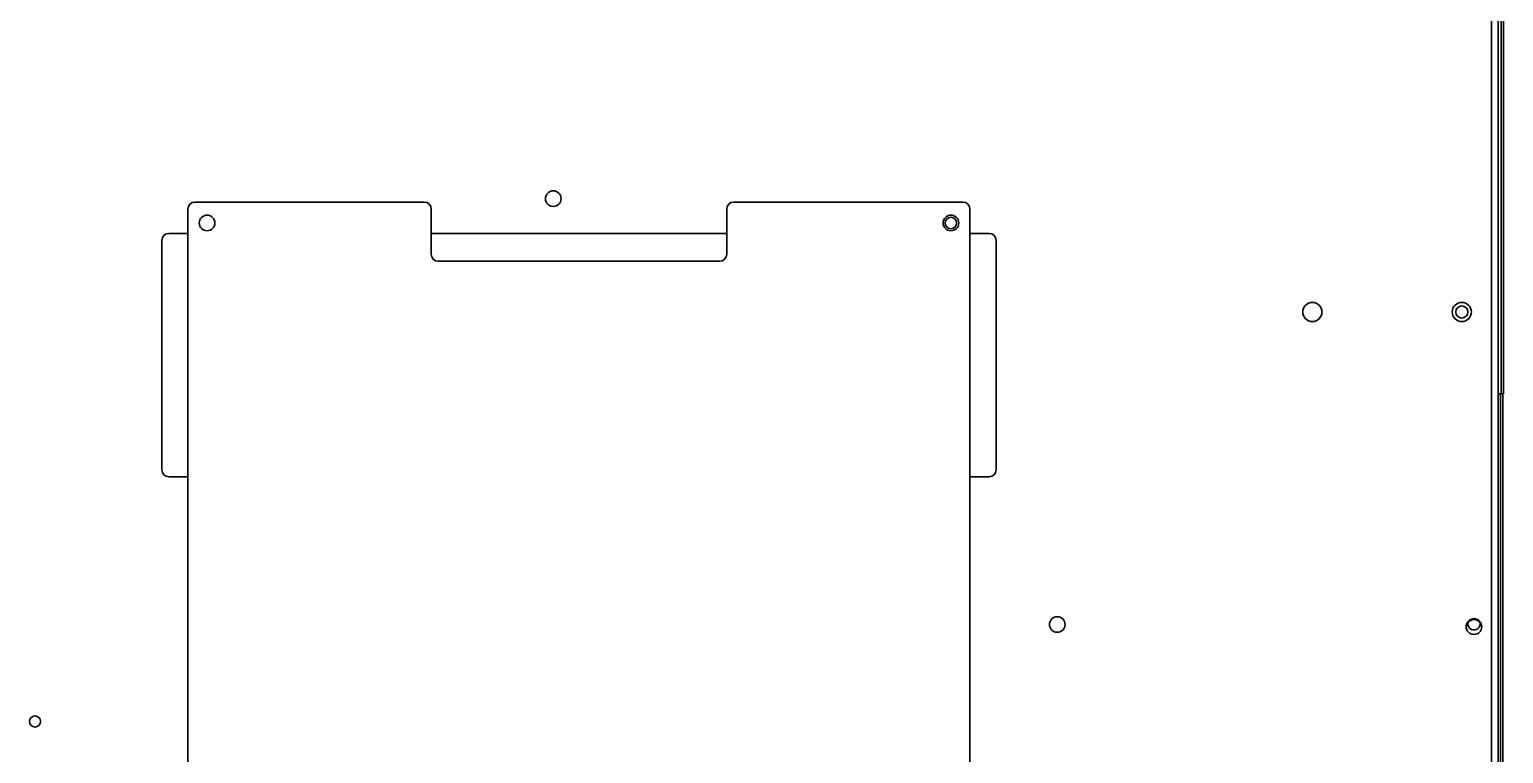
# Model space of a CAD drawing. Extents: x 5987 to 10491, y -672 to 3708.
# Drawn here: x 8810.5 to 9234.6, y 2975.7 to 3184 of the extents above; entities that cross this region are included whole.
import ezdxf

# ---------------------------------------------------------------- set-up
doc = ezdxf.new("R2010")
doc.units = 0
doc.header["$LTSCALE"] = 5
doc.layers.add('1', color=7, linetype='CONTINUOUS', true_color=0xffffff)

msp = doc.modelspace()

# ---------------------------------------------------------------- linework, layer by layer
at = {"layer": '1', "color": 7, "linetype": 'Continuous', "lineweight": 35}
for p, q in [((9233.07, 2751.53), (9233.07, 3571.53)), ((9233.89, 3567.73), (9233.89, 3080.23)), ((9234.57, 3079.23), (9234.57, 3570.73)), ((9231.07, 2864.79), (9231.07, 3525.47)), ((8858.07, 3134.33), (8924.07, 3134.33)), ((9013.07, 3134.33), (9079.07, 3134.33)), ((8856.07, 2896.33), (8856.07, 3132.33)), ((8926.07, 3132.33), (8926.07, 3119.33)), ((9011.07, 3132.33), (9011.07, 3119.33)), ((9081.07, 3132.33), (9081.07, 2896.33)), ((8848.57, 3057.33), (8848.57, 3123.33)), ((8850.57, 3125.33), (8856.07, 3125.33)), ((8926.07, 3125.33), (9011.07, 3125.33)), ((9081.07, 3125.33), (9086.57, 3125.33)), ((9088.57, 3123.33), (9088.57, 3057.33)), ((9009.07, 3117.33), (8928.07, 3117.33)), ((9233.07, 3079.23), (9233.74, 3079.23)), ((9234.57, 3079.23), (9233.95, 3079.23)), ((9234.38, 2735.53), (9234.38, 3079.23)), ((9234.57, 3079.23), (9234.57, 3079.23)), ((9233.69, 2738.53), (9233.69, 3078.23)), ((8856.07, 3055.33), (8850.57, 3055.33)), ((9086.57, 3055.33), (9081.07, 3055.33))]:
    msp.add_line(p, q, dxfattribs=at)
for centre, radius in [((8961.17, 3135.33), 2.25), ((8861.57, 3128.33), 2.25), ((9075.57, 3128.33), 2.25), ((9075.57, 3128.33), 1.65), ((9179.57, 3102.73), 2.75), ((9222.57, 3102.73), 2.75), ((9222.57, 3102.73), 1.75), ((9106.17, 3012.83), 2.25), ((9226.07, 3012.21), 2.25), ((8812.07, 2984.93), 1.6)]:
    msp.add_circle(centre, radius, dxfattribs=at)
for centre, radius, start, end in [((8858.07, 3132.33), 2, 90, 180), ((8924.07, 3132.33), 2, 0, 90), ((9013.07, 3132.33), 2, 90, 180), ((9079.07, 3132.33), 2, 0, 90), ((8850.57, 3123.33), 2, 90, 180), ((9086.57, 3123.33), 2, 0, 90), ((8928.07, 3119.33), 2, 180, 270), ((9009.07, 3119.33), 2, 270, 0), ((8850.57, 3057.33), 2, 180, 270), ((9086.57, 3057.33), 2, 270, 0), ((9226.07, 3012.01), 2.25, 2.5482, 177.4462), ((9226.07, 3013.01), 1.75, 163.3947, 180), ((9226.07, 3013.01), 1.75, 180, 16.5998)]:
    msp.add_arc(centre, radius, start, end, dxfattribs=at)
for centre, start_param, end_param in [((9233.74, 3078.23), 0, 1.570796), ((9233.95, 3080.23), 1.570796, 3.141593)]:
    msp.add_ellipse(centre, major_axis=(0, 1), ratio=0.052336, start_param=start_param, end_param=end_param, dxfattribs=at)

doc.saveas('drawing.dxf')
